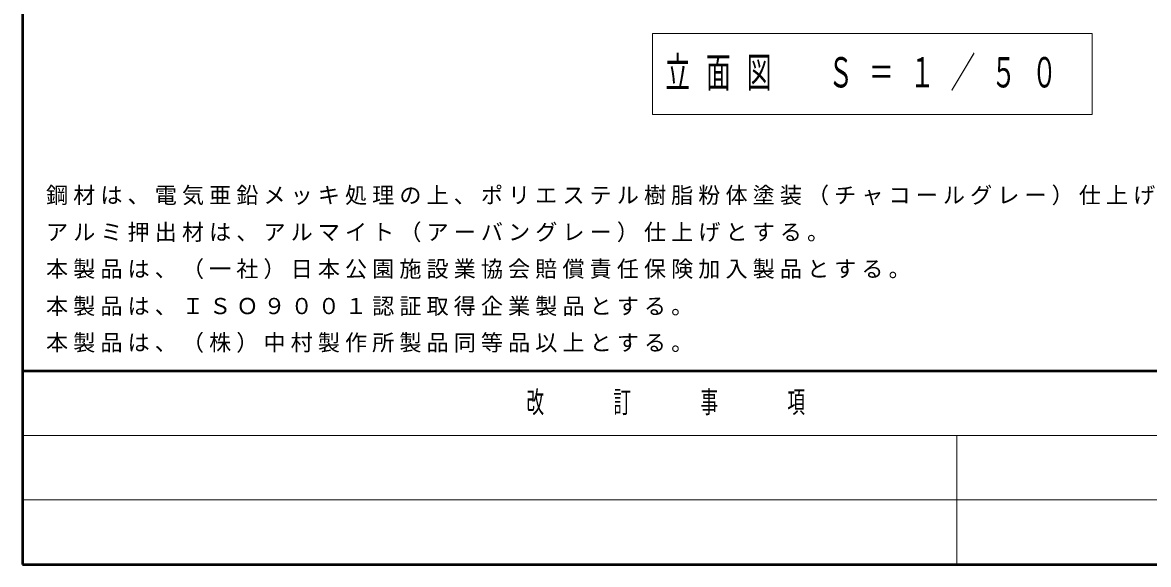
# Model space of a CAD drawing. Units: millimetres on the paper. Extents: x -385 to 0, y 0 to 267.
# Drawn here: x -385 to -262.7, y 0 to 58.8 of the extents above; entities that cross this region are included whole.
import ezdxf

# ---------------------------------------------------------------- set-up
doc = ezdxf.new("R2010")
doc.units = ezdxf.units.MM
doc.layers.add('LY_1', color=4, linetype='Continuous', lineweight=25)
doc.layers.add('LY_2', color=7, linetype='Continuous', lineweight=13)
doc.styles.add('ＭＳ ゴシック', font='')
doc.styles.get('ＭＳ ゴシック').set_extended_font_data('MS Gothic')

msp = doc.modelspace()

# ---------------------------------------------------------------- linework, layer by layer
at = {"layer": 'LY_1', "color": 7, "lineweight": 13}
for p, q in [((-316.572, 57.627), (-316.572, 48.827)), ((-268.772, 57.627), (-316.572, 57.627)), ((-268.772, 48.827), (-268.772, 57.627)), ((-316.572, 48.827), (-268.772, 48.827))]:
    msp.add_line(p, q, dxfattribs=at)
at = {"layer": 'LY_2', "lineweight": 50}
for p, q in [((-385, 267), (-385, 0)), ((-385, 21), (0, 21)), ((-385, 0), (0, 0))]:
    msp.add_line(p, q, dxfattribs=at)
at = {"layer": 'LY_2'}
for p, q in [((-385, 14), (-243.5, 14)), ((-283.5, 14), (-283.5, 0)), ((-385, 7), (-243.5, 7))]:
    msp.add_line(p, q, dxfattribs=at)

# ---------------------------------------------------------------- texts
at = {"layer": 'LY_1', "color": 7, "style": 'ＭＳ ゴシック'}
for s, insert, char_height, attachment_point in [('\\T1.64;\\W0.6;立面図\u3000Ｓ＝１／５０', (-315.172, 53.227), 3.299, 4), ('\\T1.23;鋼材は、電気亜鉛メッキ処理の上、ポリエステル樹脂粉体塗装（チャコールグレー）仕上げとする。', (-382.444, 38.969), 1.76, 7), ('\\T1.23;アルミ押出材は、アルマイト（アーバングレー）仕上げとする。', (-382.444, 34.969), 1.76, 7), ('\\T1.23;本製品は、（一社）日本公園施設業協会賠償責任保険加入製品とする。', (-382.444, 30.969), 1.76, 7), ('\\T1.23;本製品は、ＩＳＯ９００１認証取得企業製品とする。', (-382.444, 26.969), 1.76, 7), ('\\T1.23;本製品は、（株）中村製作所製品同等品以上とする。', (-382.444, 22.969), 1.76, 7)]:
    msp.add_mtext(s, dxfattribs=dict(at, insert=insert, char_height=char_height, attachment_point=attachment_point))
at = {"layer": 'LY_2', "color": 4, "insert": (-330.25, 17.5), "char_height": 2.346, "attachment_point": 4, "style": 'ＭＳ ゴシック'}
msp.add_mtext('\\T1.64;\\W0.6;改\u3000\u3000訂\u3000\u3000事\u3000\u3000項', dxfattribs=at)

doc.saveas('drawing.dxf')
